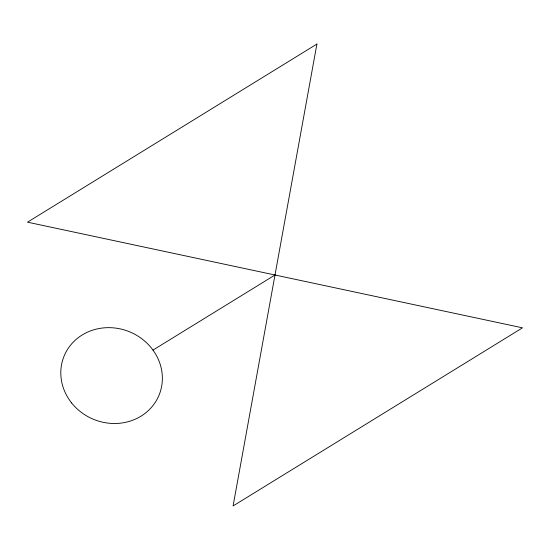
<?xml version="1.0" encoding="UTF-8"?>
<svg xmlns="http://www.w3.org/2000/svg" width="550" height="550" viewBox="0 0 550 550"><rect width="100%" height="100%" fill="white"/><g stroke="black" fill="none" stroke-linecap="round" stroke-linejoin="round"><path stroke-width="0.82" d="M152.989 350.096L275 275M316.91 44.055L233.09 505.945L522.5 327.827L27.5 222.173L316.91 44.055M71.631 402.957A51.343 47.328 22.3 0 0 158.709 395.952A51.343 47.328 22.3 0 0 104.417 327.821A51.343 47.328 22.3 0 0 71.631 402.957"/></g></svg>
